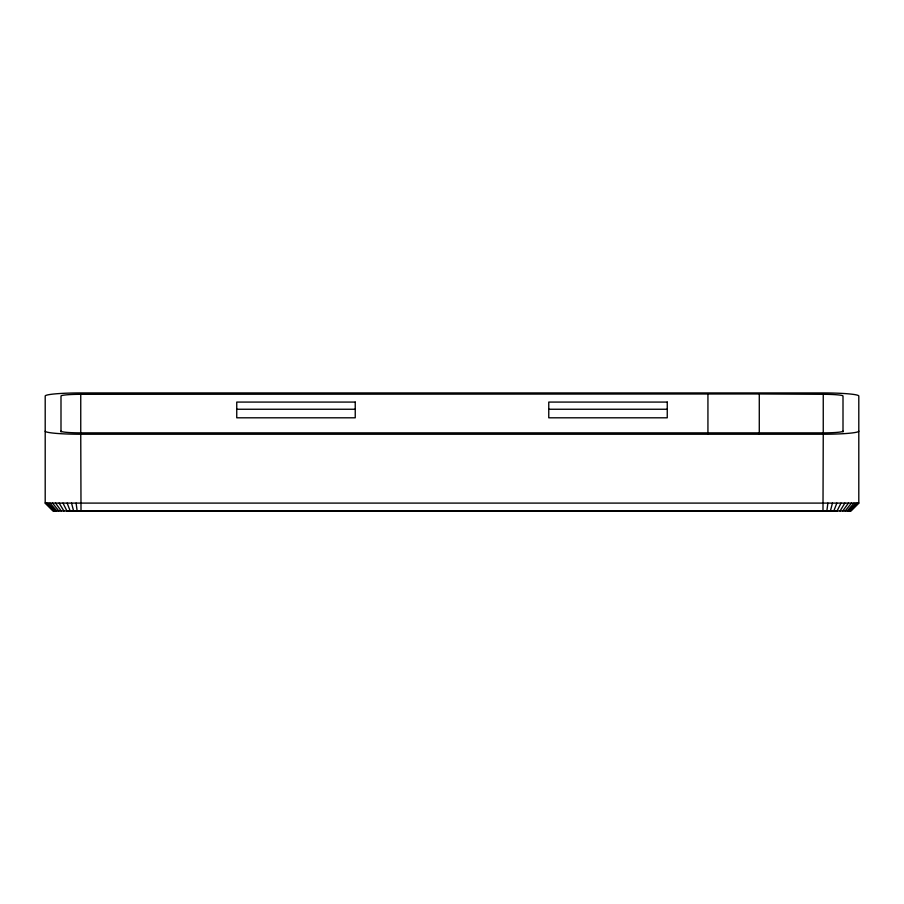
<?xml version="1.0" encoding="UTF-8"?>
<svg xmlns="http://www.w3.org/2000/svg" width="904" height="904" viewBox="0 0 904 904"><rect width="100%" height="100%" fill="white"/><g stroke="black" fill="none" stroke-linecap="round" stroke-linejoin="round"><path stroke-width="1.36" d="M759.281 433.976L759.281 393.963L80.75 394.313A19.752 1.718 0 0 0 60.997 396.031L60.997 431.92M759.281 393.963L823.25 394.313A19.752 1.718 0 0 1 843.003 396.031L843.003 431.92M826.855 510.975L827.894 503.099M830.403 510.975L832.46 503.099M833.816 510.975L836.855 503.099M841.025 503.099L837.059 510.975L830.392 511.065L73.608 511.065L66.941 510.975L62.975 503.099M840.065 510.975L844.89 503.099M842.777 510.975L848.393 503.099M845.161 510.975L851.455 503.099M847.172 510.975L854.043 503.099M848.777 510.975L856.099 503.099M849.941 510.975L857.591 503.099M850.653 510.975L858.495 503.099M858.8 503.099L850.901 510.975L53.099 510.975L45.2 503.099L45.2 396.031A35.55 3.096 0 0 1 80.75 392.935L823.25 392.935A35.55 3.096 0 0 1 858.8 396.031L858.8 503.099L45.2 503.099M73.608 511.065L81.01 510.975L80.75 434.236A35.55 3.096 0 0 1 45.2 431.14M236.746 409.252L355.238 409.252M548.762 409.252L667.254 409.252M80.75 434.236L823.25 434.236A35.55 3.096 0 0 0 858.8 431.14M830.392 511.065L822.99 510.975L823.25 434.236M45.505 503.099L53.347 510.975M46.409 503.099L54.059 510.975M47.901 503.099L55.223 510.975M49.957 503.099L56.828 510.975M52.545 503.099L58.839 510.975M55.607 503.099L61.223 510.975M59.11 503.099L63.935 510.975M67.145 503.099L70.184 510.975M71.54 503.099L73.597 510.975M76.105 503.099L77.145 510.975M823.25 394.313L823.25 433.558M707.934 393.963L707.934 433.976M80.75 394.313L80.75 433.558M60.997 431.14A19.752 1.718 0 0 0 80.75 432.869L823.25 432.869A19.752 1.718 0 0 0 843.003 431.14M355.238 402.077L236.746 402.077L236.746 417.806L355.238 417.806L355.238 402.077M667.254 402.077L548.762 402.077L548.762 417.806L667.254 417.806L667.254 402.077"/></g></svg>
